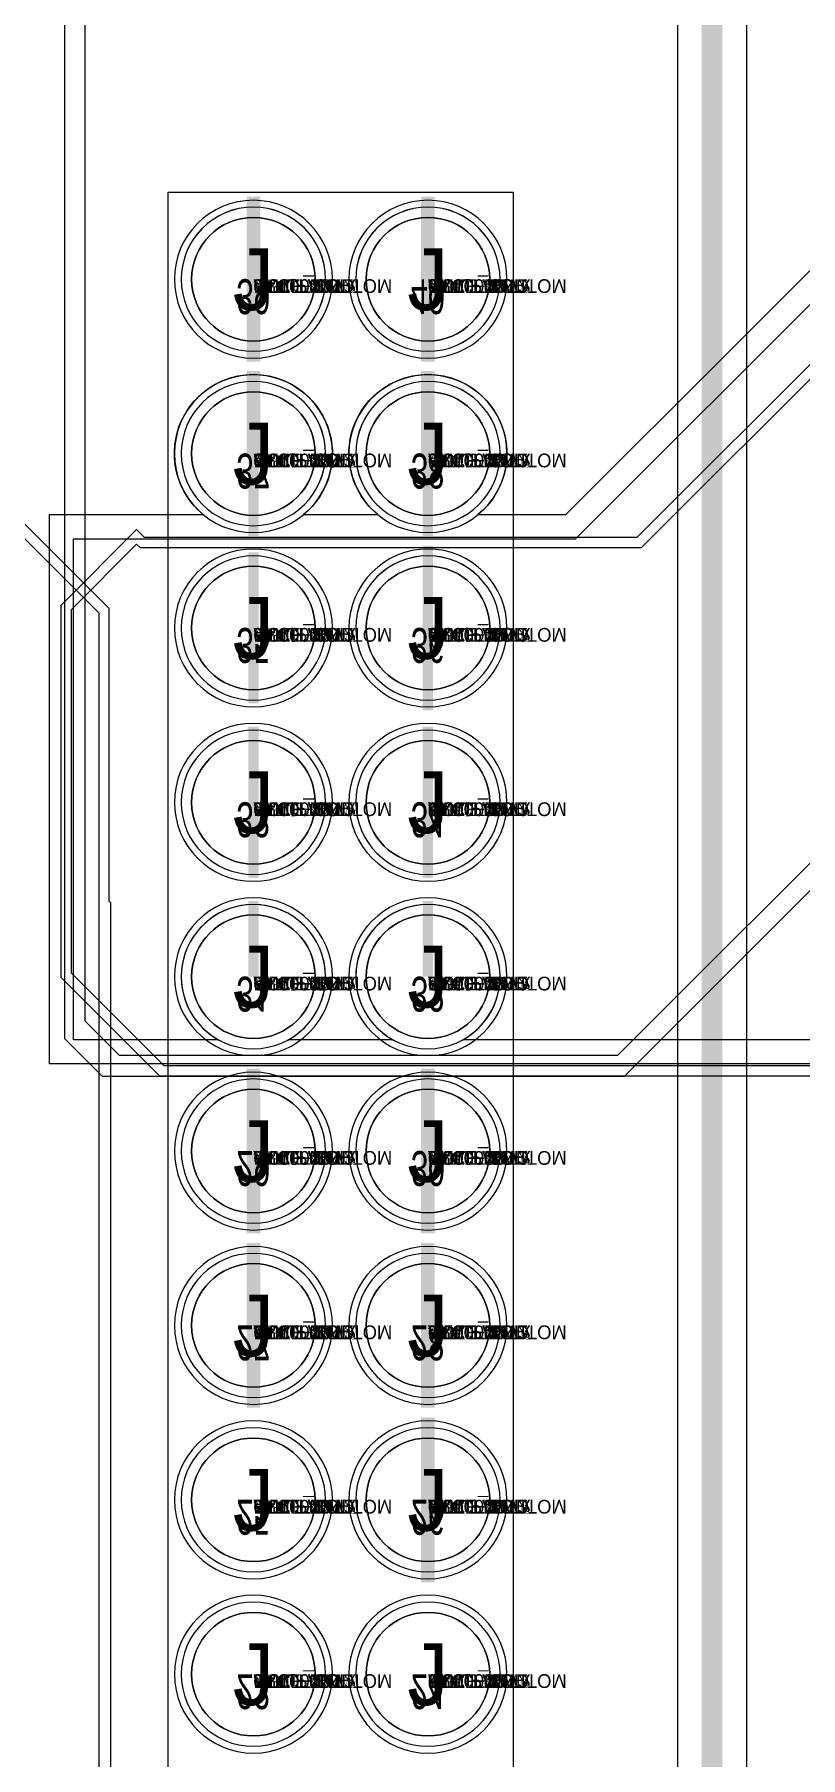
# Model space of a CAD drawing. Extents: x 0 to 323, y 0 to 320.
# Drawn here: x 158.33 to 169.48, y 186.53 to 211.63 of the extents above; entities that cross this region are included whole.
import ezdxf
from ezdxf.enums import TextEntityAlignment as Align

# ---------------------------------------------------------------- set-up
doc = ezdxf.new("R2010")
doc.units = 0
doc.header["$MEASUREMENT"] = 0
doc.layers.get('0').update_dxf_attribs({"linetype": 'CONTINUOUS'})
for name, color, linetype in [('CDN_FIGURES', 7, 'CONTINUOUS'), ('ETCH_BOTTOM', 7, 'CONTINUOUS'), ('ETCH_GND', 3, 'CONTINUOUS'), ('ETCH_INT1', 4, 'CONTINUOUS'), ('ETCH_INT2', 5, 'CONTINUOUS'), ('ETCH_PWR', 6, 'CONTINUOUS'), ('ETCH_TOP', 2, 'CONTINUOUS'), ('MANUFACTURING_NCLEGEND-1-6', 8, 'CONTINUOUS'), ('PACKAGE_GEOMETRY_ASSEMBLY_TOP', 11, 'CONTINUOUS'), ('PACKAGE_GEOMETRY_PIN_NUMBER', 9, 'CONTINUOUS')]:
    doc.layers.add(name, color=color, linetype=linetype)

# ---------------------------------------------------------------- blocks, each defined once
blk = doc.blocks.new('PAD_INFO')
for tag in ['SHAPE_TYPE', 'PAD_HEIGHT', 'PAD_LAYER', 'PAD_TYPE', 'PAD_WIDTH']:
    blk.add_attdef(tag, (0, 0), '', height=0.2)
at = {"flags": 2}
blk.add_attdef('CDN_TYPE', (0, 0), '', height=0.2, dxfattribs=at)
blk = doc.blocks.new('DRILL_INFO')
at = {"flags": 2}
blk.add_attdef('CDN_TYPE', (0, 0), '', height=0.2, dxfattribs=at)
for tag in ['FSHAPE', 'FCHAR', 'DRILL_HEIGHT', 'DIAMETER', 'PLATED', 'DRILL_WIDTH']:
    blk.add_attdef(tag, (0, 0), '', height=0.2)
blk = doc.blocks.new('CR1800X1200TH')
at = {"layer": 'ETCH_BOTTOM'}
blk.add_circle((0, 0), 0.9, dxfattribs=at)
at = {"layer": 'ETCH_GND'}
blk.add_circle((0, 0), 0.9, dxfattribs=at)
at = {"layer": 'ETCH_INT1'}
blk.add_circle((0, 0), 0.9, dxfattribs=at)
at = {"layer": 'ETCH_INT2'}
blk.add_circle((0, 0), 0.9, dxfattribs=at)
at = {"layer": 'ETCH_PWR'}
blk.add_circle((0, 0), 0.9, dxfattribs=at)
at = {"layer": 'ETCH_TOP'}
blk.add_circle((0, 0), 0.9, dxfattribs=at)
ref = blk.add_blockref('PAD_INFO', (0, 0))
ref.add_attrib('PAD_LAYER', 'ETCH_TOP', (0, 0), dxfattribs={"height": 0.2})
ref.add_attrib('SHAPE_TYPE', 'NULL', (0, 0), dxfattribs={"height": 0.2})
ref.add_attrib('PAD_TYPE', 'ANTIPAD', (0, 0), dxfattribs={"height": 0.2})
ref.add_attrib('PAD_WIDTH', '0.000000', (0, 0), dxfattribs={"height": 0.2})
ref.add_attrib('PAD_HEIGHT', '0.000000', (0, 0), dxfattribs={"height": 0.2})
ref = blk.add_blockref('PAD_INFO', (0, 0))
ref.add_attrib('PAD_LAYER', 'ETCH_GND', (0, 0), dxfattribs={"height": 0.2})
ref.add_attrib('SHAPE_TYPE', 'NULL', (0, 0), dxfattribs={"height": 0.2})
ref.add_attrib('PAD_TYPE', 'ANTIPAD', (0, 0), dxfattribs={"height": 0.2})
ref.add_attrib('PAD_WIDTH', '0.000000', (0, 0), dxfattribs={"height": 0.2})
ref.add_attrib('PAD_HEIGHT', '0.000000', (0, 0), dxfattribs={"height": 0.2})
ref = blk.add_blockref('PAD_INFO', (0, 0))
ref.add_attrib('PAD_LAYER', 'ETCH_INT1', (0, 0), dxfattribs={"height": 0.2})
ref.add_attrib('SHAPE_TYPE', 'NULL', (0, 0), dxfattribs={"height": 0.2})
ref.add_attrib('PAD_TYPE', 'ANTIPAD', (0, 0), dxfattribs={"height": 0.2})
ref.add_attrib('PAD_WIDTH', '0.000000', (0, 0), dxfattribs={"height": 0.2})
ref.add_attrib('PAD_HEIGHT', '0.000000', (0, 0), dxfattribs={"height": 0.2})
ref = blk.add_blockref('PAD_INFO', (0, 0))
ref.add_attrib('PAD_LAYER', 'ETCH_INT2', (0, 0), dxfattribs={"height": 0.2})
ref.add_attrib('SHAPE_TYPE', 'NULL', (0, 0), dxfattribs={"height": 0.2})
ref.add_attrib('PAD_TYPE', 'ANTIPAD', (0, 0), dxfattribs={"height": 0.2})
ref.add_attrib('PAD_WIDTH', '0.000000', (0, 0), dxfattribs={"height": 0.2})
ref.add_attrib('PAD_HEIGHT', '0.000000', (0, 0), dxfattribs={"height": 0.2})
ref = blk.add_blockref('PAD_INFO', (0, 0))
ref.add_attrib('PAD_LAYER', 'ETCH_PWR', (0, 0), dxfattribs={"height": 0.2})
ref.add_attrib('SHAPE_TYPE', 'NULL', (0, 0), dxfattribs={"height": 0.2})
ref.add_attrib('PAD_TYPE', 'ANTIPAD', (0, 0), dxfattribs={"height": 0.2})
ref.add_attrib('PAD_WIDTH', '0.000000', (0, 0), dxfattribs={"height": 0.2})
ref.add_attrib('PAD_HEIGHT', '0.000000', (0, 0), dxfattribs={"height": 0.2})
ref = blk.add_blockref('PAD_INFO', (0, 0))
ref.add_attrib('PAD_LAYER', 'ETCH_BOTTOM', (0, 0), dxfattribs={"height": 0.2})
ref.add_attrib('SHAPE_TYPE', 'NULL', (0, 0), dxfattribs={"height": 0.2})
ref.add_attrib('PAD_TYPE', 'ANTIPAD', (0, 0), dxfattribs={"height": 0.2})
ref.add_attrib('PAD_WIDTH', '0.000000', (0, 0), dxfattribs={"height": 0.2})
ref.add_attrib('PAD_HEIGHT', '0.000000', (0, 0), dxfattribs={"height": 0.2})
ref = blk.add_blockref('DRILL_INFO', (0, 0))
ref.add_attrib('DIAMETER', '1.200000', (0, 0), dxfattribs={"height": 0.2})
ref.add_attrib('PLATED', 'PLATED', (0, 0), dxfattribs={"height": 0.2})
ref.add_attrib('FSHAPE', 'CIRCLE', (0, 0), dxfattribs={"height": 0.2})
ref.add_attrib('FCHAR', 'J', (0, 0), dxfattribs={"height": 0.2})
ref.add_attrib('DRILL_WIDTH', '1.800000', (0, 0), dxfattribs={"height": 0.2})
ref.add_attrib('DRILL_HEIGHT', '1.800000', (0, 0), dxfattribs={"height": 0.2})
ref = blk.add_blockref('PAD_INFO', (0, 0))
ref.add_attrib('PAD_LAYER', 'ETCH_TOP', (0, 0), dxfattribs={"height": 0.2})
ref.add_attrib('SHAPE_TYPE', 'NULL', (0, 0), dxfattribs={"height": 0.2})
ref.add_attrib('PAD_TYPE', 'THERMAL', (0, 0), dxfattribs={"height": 0.2})
ref.add_attrib('PAD_WIDTH', '0.000000', (0, 0), dxfattribs={"height": 0.2})
ref.add_attrib('PAD_HEIGHT', '0.000000', (0, 0), dxfattribs={"height": 0.2})
ref = blk.add_blockref('PAD_INFO', (0, 0))
ref.add_attrib('PAD_LAYER', 'ETCH_GND', (0, 0), dxfattribs={"height": 0.2})
ref.add_attrib('SHAPE_TYPE', 'NULL', (0, 0), dxfattribs={"height": 0.2})
ref.add_attrib('PAD_TYPE', 'THERMAL', (0, 0), dxfattribs={"height": 0.2})
ref.add_attrib('PAD_WIDTH', '0.000000', (0, 0), dxfattribs={"height": 0.2})
ref.add_attrib('PAD_HEIGHT', '0.000000', (0, 0), dxfattribs={"height": 0.2})
ref = blk.add_blockref('PAD_INFO', (0, 0))
ref.add_attrib('PAD_LAYER', 'ETCH_INT1', (0, 0), dxfattribs={"height": 0.2})
ref.add_attrib('SHAPE_TYPE', 'NULL', (0, 0), dxfattribs={"height": 0.2})
ref.add_attrib('PAD_TYPE', 'THERMAL', (0, 0), dxfattribs={"height": 0.2})
ref.add_attrib('PAD_WIDTH', '0.000000', (0, 0), dxfattribs={"height": 0.2})
ref.add_attrib('PAD_HEIGHT', '0.000000', (0, 0), dxfattribs={"height": 0.2})
ref = blk.add_blockref('PAD_INFO', (0, 0))
ref.add_attrib('PAD_LAYER', 'ETCH_INT2', (0, 0), dxfattribs={"height": 0.2})
ref.add_attrib('SHAPE_TYPE', 'NULL', (0, 0), dxfattribs={"height": 0.2})
ref.add_attrib('PAD_TYPE', 'THERMAL', (0, 0), dxfattribs={"height": 0.2})
ref.add_attrib('PAD_WIDTH', '0.000000', (0, 0), dxfattribs={"height": 0.2})
ref.add_attrib('PAD_HEIGHT', '0.000000', (0, 0), dxfattribs={"height": 0.2})
ref = blk.add_blockref('PAD_INFO', (0, 0))
ref.add_attrib('PAD_LAYER', 'ETCH_PWR', (0, 0), dxfattribs={"height": 0.2})
ref.add_attrib('SHAPE_TYPE', 'NULL', (0, 0), dxfattribs={"height": 0.2})
ref.add_attrib('PAD_TYPE', 'THERMAL', (0, 0), dxfattribs={"height": 0.2})
ref.add_attrib('PAD_WIDTH', '0.000000', (0, 0), dxfattribs={"height": 0.2})
ref.add_attrib('PAD_HEIGHT', '0.000000', (0, 0), dxfattribs={"height": 0.2})
ref = blk.add_blockref('PAD_INFO', (0, 0))
ref.add_attrib('PAD_LAYER', 'ETCH_BOTTOM', (0, 0), dxfattribs={"height": 0.2})
ref.add_attrib('SHAPE_TYPE', 'NULL', (0, 0), dxfattribs={"height": 0.2})
ref.add_attrib('PAD_TYPE', 'THERMAL', (0, 0), dxfattribs={"height": 0.2})
ref.add_attrib('PAD_WIDTH', '0.000000', (0, 0), dxfattribs={"height": 0.2})
ref.add_attrib('PAD_HEIGHT', '0.000000', (0, 0), dxfattribs={"height": 0.2})
ref = blk.add_blockref('PAD_INFO', (0, 0))
ref.add_attrib('PAD_LAYER', 'ETCH_TOP', (0, 0), dxfattribs={"height": 0.2})
ref.add_attrib('SHAPE_TYPE', 'CIRCLE', (0, 0), dxfattribs={"height": 0.2})
ref.add_attrib('PAD_TYPE', 'REGULAR', (0, 0), dxfattribs={"height": 0.2})
ref.add_attrib('PAD_WIDTH', '1.800000', (0, 0), dxfattribs={"height": 0.2})
ref.add_attrib('PAD_HEIGHT', '1.800000', (0, 0), dxfattribs={"height": 0.2})
ref = blk.add_blockref('PAD_INFO', (0, 0))
ref.add_attrib('PAD_LAYER', 'ETCH_GND', (0, 0), dxfattribs={"height": 0.2})
ref.add_attrib('SHAPE_TYPE', 'CIRCLE', (0, 0), dxfattribs={"height": 0.2})
ref.add_attrib('PAD_TYPE', 'REGULAR', (0, 0), dxfattribs={"height": 0.2})
ref.add_attrib('PAD_WIDTH', '1.800000', (0, 0), dxfattribs={"height": 0.2})
ref.add_attrib('PAD_HEIGHT', '1.800000', (0, 0), dxfattribs={"height": 0.2})
ref = blk.add_blockref('PAD_INFO', (0, 0))
ref.add_attrib('PAD_LAYER', 'ETCH_INT1', (0, 0), dxfattribs={"height": 0.2})
ref.add_attrib('SHAPE_TYPE', 'CIRCLE', (0, 0), dxfattribs={"height": 0.2})
ref.add_attrib('PAD_TYPE', 'REGULAR', (0, 0), dxfattribs={"height": 0.2})
ref.add_attrib('PAD_WIDTH', '1.800000', (0, 0), dxfattribs={"height": 0.2})
ref.add_attrib('PAD_HEIGHT', '1.800000', (0, 0), dxfattribs={"height": 0.2})
ref = blk.add_blockref('PAD_INFO', (0, 0))
ref.add_attrib('PAD_LAYER', 'ETCH_INT2', (0, 0), dxfattribs={"height": 0.2})
ref.add_attrib('SHAPE_TYPE', 'CIRCLE', (0, 0), dxfattribs={"height": 0.2})
ref.add_attrib('PAD_TYPE', 'REGULAR', (0, 0), dxfattribs={"height": 0.2})
ref.add_attrib('PAD_WIDTH', '1.800000', (0, 0), dxfattribs={"height": 0.2})
ref.add_attrib('PAD_HEIGHT', '1.800000', (0, 0), dxfattribs={"height": 0.2})
ref = blk.add_blockref('PAD_INFO', (0, 0))
ref.add_attrib('PAD_LAYER', 'ETCH_PWR', (0, 0), dxfattribs={"height": 0.2})
ref.add_attrib('SHAPE_TYPE', 'CIRCLE', (0, 0), dxfattribs={"height": 0.2})
ref.add_attrib('PAD_TYPE', 'REGULAR', (0, 0), dxfattribs={"height": 0.2})
ref.add_attrib('PAD_WIDTH', '1.800000', (0, 0), dxfattribs={"height": 0.2})
ref.add_attrib('PAD_HEIGHT', '1.800000', (0, 0), dxfattribs={"height": 0.2})
ref = blk.add_blockref('PAD_INFO', (0, 0))
ref.add_attrib('PAD_LAYER', 'ETCH_BOTTOM', (0, 0), dxfattribs={"height": 0.2})
ref.add_attrib('SHAPE_TYPE', 'CIRCLE', (0, 0), dxfattribs={"height": 0.2})
ref.add_attrib('PAD_TYPE', 'REGULAR', (0, 0), dxfattribs={"height": 0.2})
ref.add_attrib('PAD_WIDTH', '1.800000', (0, 0), dxfattribs={"height": 0.2})
ref.add_attrib('PAD_HEIGHT', '1.800000', (0, 0), dxfattribs={"height": 0.2})
for tag in ['CDN_TYPE', 'PIN']:
    blk.add_attdef(tag, (0, 0), '', height=0.2)
at = {"flags": 2}
for tag in ['PSTKNAME', 'BBV']:
    blk.add_attdef(tag, (0, 0), '', height=0.2, dxfattribs=at)
blk = doc.blocks.new('F562')
at = {"layer": 'PACKAGE_GEOMETRY_ASSEMBLY_TOP'}
blk.add_lwpolyline([(-1.24, -49.53), (3.78, -49.53), (3.78, 1.27), (-1.24, 1.27)], close=True, dxfattribs=at)
at = {"layer": 'ETCH_TOP'}
for p in [(0, -48.26), (0, -45.72), (0, -43.18), (0, -40.64), (0, -38.1), (0, -35.56), (0, -33.02), (0, -30.48), (0, -27.94), (2.54, -48.26), (2.54, -45.72), (2.54, -43.18), (2.54, -40.64), (2.54, -38.1), (2.54, -35.56), (2.54, -33.02), (2.54, -30.48), (2.54, -27.94)]:
    blk.add_blockref('CR1800X1200TH', p, dxfattribs=at)
at = {"flags": 2}
for tag in ['SYMBOL_TYPE', 'CDN_TYPE', 'REFDES']:
    blk.add_attdef(tag, (0, 0), '', height=0.2, dxfattribs=at)
blk = doc.blocks.new('FIGURE_CIRCLE')
at = {"layer": 'CDN_FIGURES'}
blk.add_circle((0, 0), 0.5, dxfattribs=at)

msp = doc.modelspace()

# ---------------------------------------------------------------- linework, layer by layer
at = {"layer": 'ETCH_BOTTOM'}
for points in [[(166.058, 204.636), (173.583, 212.16), (173.583, 229.14), (174.298, 229.856), (175.284, 229.856, -2.79992), (176.741, 229.856), (177.824, 229.856, -2.79992), (179.281, 229.856), (180.108, 229.856), (182.603, 227.36), (182.603, 206.94), (172.298, 196.635), (158.543, 196.635), (158.543, 204.636), (160.784, 204.636, -2.79992), (162.241, 204.636), (163.324, 204.636, -2.79992), (164.781, 204.636)], [(158.893, 196.985), (158.893, 204.285), (166.203, 204.285), (173.933, 212.015), (173.933, 228.995), (174.443, 229.505), (179.963, 229.505), (182.253, 227.215), (182.253, 207.085), (172.153, 196.985), (164.559, 196.985, 3.891199), (163.546, 196.985), (162.019, 196.985, 3.891199), (161.006, 196.985)], [(162.663, 208.065, 1), (160.363, 208.065, 1)], [(165.203, 208.065, 1), (162.903, 208.065, 1)], [(162.563, 202.985, 1), (160.463, 202.985, 1)], [(165.103, 202.985, 1), (163.003, 202.985, 1)], [(162.563, 200.445, 1), (160.463, 200.445, 1)], [(165.103, 200.445, 1), (163.003, 200.445, 1)], [(162.663, 195.365, 1), (160.363, 195.365, 1)], [(165.203, 195.365, 1), (162.903, 195.365, 1)], [(162.663, 192.825, 1), (160.363, 192.825, 1)], [(165.203, 192.825, 1), (162.903, 192.825, 1)], [(162.663, 190.285, 1), (160.363, 190.285, 1)], [(165.203, 190.285, 1), (162.903, 190.285, 1)], [(162.663, 187.745, 1), (160.363, 187.745, 1)], [(165.203, 187.745, 1), (162.903, 187.745, 1)]]:
    msp.add_lwpolyline(points, format="xyb", close=True, dxfattribs=at)
for points in [[(161.513, 208.065, 0.2, 0.2, 0), (161.513, 209.266, 0.2, 0.2, 0)], [(164.053, 208.065, 0.2, 0.2, 0), (164.053, 209.266, 0.2, 0.2, 0)], [(161.513, 206.865, 0.2, 0.2, 0), (161.513, 208.065, 0.2, 0.2, 0)], [(164.053, 206.865, 0.2, 0.2, 0), (164.053, 208.065, 0.2, 0.2, 0)], [(161.513, 205.525, 0.2, 0.2, 0), (161.513, 206.726, 0.2, 0.2, 0)], [(164.053, 205.525, 0.2, 0.2, 0), (164.053, 206.726, 0.2, 0.2, 0)], [(161.513, 202.985, 0.15, 0.15, 0), (161.513, 204.086, 0.15, 0.15, 0)], [(161.513, 201.885, 0.15, 0.15, 0), (161.513, 202.985, 0.15, 0.15, 0)], [(161.513, 200.445, 0.15, 0.15, 0), (161.513, 201.546, 0.15, 0.15, 0)], [(164.053, 200.445, 0.15, 0.15, 0), (164.053, 201.546, 0.15, 0.15, 0)], [(161.513, 199.345, 0.15, 0.15, 0), (161.513, 200.445, 0.15, 0.15, 0)], [(164.053, 199.345, 0.15, 0.15, 0), (164.053, 200.445, 0.15, 0.15, 0)], [(161.513, 197.905, 0.15, 0.15, 0), (161.513, 199.006, 0.15, 0.15, 0)], [(164.053, 197.905, 0.15, 0.15, 0), (164.053, 199.006, 0.15, 0.15, 0)], [(161.513, 195.365, 0.2, 0.2, 0), (161.513, 196.566, 0.2, 0.2, 0)], [(164.053, 195.365, 0.2, 0.2, 0), (164.053, 196.566, 0.2, 0.2, 0)], [(161.513, 194.165, 0.2, 0.2, 0), (161.513, 195.365, 0.2, 0.2, 0)], [(164.053, 194.165, 0.2, 0.2, 0), (164.053, 195.365, 0.2, 0.2, 0)], [(161.513, 192.825, 0.2, 0.2, 0), (161.513, 194.026, 0.2, 0.2, 0)], [(164.053, 192.825, 0.2, 0.2, 0), (164.053, 194.026, 0.2, 0.2, 0)], [(161.513, 191.625, 0.2, 0.2, 0), (161.513, 192.825, 0.2, 0.2, 0)], [(164.053, 191.625, 0.2, 0.2, 0), (164.053, 192.825, 0.2, 0.2, 0)], [(164.053, 190.285, 0.2, 0.2, 0), (164.053, 191.486, 0.2, 0.2, 0)], [(164.053, 189.085, 0.2, 0.2, 0), (164.053, 190.285, 0.2, 0.2, 0)]]:
    msp.add_lwpolyline(points, format="xyseb", dxfattribs=at)
at = {"layer": 'ETCH_GND'}
for points in [[(162.563, 202.985, 1), (160.463, 202.985, 1)], [(162.563, 200.445, 1), (160.463, 200.445, 1)], [(165.103, 200.445, 1), (163.003, 200.445, 1)], [(162.563, 197.905, 1), (160.463, 197.905, 1)], [(165.103, 197.905, 1), (163.003, 197.905, 1)], [(162.563, 190.285, 1), (160.463, 190.285, 1)], [(162.563, 187.745, 1), (160.463, 187.745, 1)], [(165.103, 187.745, 1), (163.003, 187.745, 1)]]:
    msp.add_lwpolyline(points, format="xyb", close=True, dxfattribs=at)
at = {"layer": 'ETCH_INT1'}
for points in [[(160.15, 196.455), (158.713, 197.893), (158.713, 203.318), (159.813, 204.418), (159.925, 204.306), (167.1, 204.306), (172.813, 210.018), (172.813, 225.218), (174.65, 227.056), (179.925, 227.056), (180.813, 226.168), (180.813, 207.293), (169.975, 196.455)], [(180.663, 207.355), (169.913, 196.605), (160.213, 196.605), (158.863, 197.955), (158.863, 203.255), (159.813, 204.205), (159.863, 204.155), (167.163, 204.155), (172.963, 209.955), (172.963, 225.155), (174.713, 226.905), (179.863, 226.905), (180.663, 226.105)]]:
    msp.add_lwpolyline(points, close=True, dxfattribs=at)
for points in [[(162.563, 208.065, 1), (160.463, 208.065, 1)], [(165.103, 208.065, 1), (163.003, 208.065, 1)], [(162.563, 205.525, 1), (160.463, 205.525, 1)], [(165.103, 205.525, 1), (163.003, 205.525, 1)], [(164.053, 204.036, 1), (164.053, 201.935, 1)], [(162.563, 195.365, 1), (160.463, 195.365, 1)], [(165.103, 195.365, 1), (163.003, 195.365, 1)], [(162.563, 192.825, 1), (160.463, 192.825, 1)], [(165.103, 192.825, 1), (163.003, 192.825, 1)], [(165.103, 190.285, 1), (163.003, 190.285, 1)]]:
    msp.add_lwpolyline(points, format="xyb", close=True, dxfattribs=at)
at = {"layer": 'ETCH_INT2'}
msp.add_lwpolyline([(159.563, 196.755), (159.063, 197.255), (159.063, 215.905), (172.313, 229.155), (182.063, 229.155), (182.063, 212.005), (166.813, 196.755)], close=True, dxfattribs=at)
msp.add_lwpolyline([(158.763, 216.005), (158.763, 197.005), (159.313, 196.455), (166.913, 196.455), (182.363, 211.905)], dxfattribs=at)
for points in [[(161.513, 209.116, 1), (161.513, 207.015, 1)], [(164.053, 209.116, 1), (164.053, 207.015, 1)], [(161.513, 206.576, 1), (161.513, 204.475, 1)], [(164.053, 206.576, 1), (164.053, 204.475, 1)], [(164.053, 204.036, 1), (164.053, 201.935, 1)], [(162.563, 195.365, 1), (160.463, 195.365, 1)], [(165.103, 195.365, 1), (163.003, 195.365, 1)], [(162.563, 192.825, 1), (160.463, 192.825, 1)], [(165.103, 192.825, 1), (163.003, 192.825, 1)], [(162.563, 190.285, 1), (160.463, 190.285, 1)], [(165.103, 190.285, 1), (163.003, 190.285, 1)], [(162.563, 187.745, 1), (160.463, 187.745, 1)], [(165.103, 187.745, 1), (163.003, 187.745, 1)]]:
    msp.add_lwpolyline(points, format="xyb", close=True, dxfattribs=at)
at = {"layer": 'ETCH_PWR'}
msp.add_lwpolyline([(181.213, 250.455), (181.213, 187.606, 0.333511), (181.213, 187.005), (181.213, 184.583, 0.73386), (181.213, 183.628), (181.213, 179.706, 0.333511), (181.213, 179.105), (181.213, 174.805), (179.413, 173.005), (177.421, 173.005, 0.654735), (176.504, 173.005), (166.713, 173.005), (166.113, 173.605), (165.525, 173.605), (165.425, 173.706), (159.413, 173.706), (159.413, 173.806), (159.438, 173.83), (159.438, 198.98), (159.413, 199.005), (159.413, 203.268), (152.746, 209.935, 0.268308)], format="xyb", dxfattribs=at)
msp.add_lwpolyline([(152.868, 209.6), (159.263, 203.205), (159.263, 173.555)], dxfattribs=at)
for points in [[(162.563, 208.065, 1), (160.463, 208.065, 1)], [(165.103, 208.065, 1), (163.003, 208.065, 1)], [(162.563, 205.525, 1), (160.463, 205.525, 1)], [(165.103, 205.525, 1), (163.003, 205.525, 1)], [(162.563, 202.985, 1), (160.463, 202.985, 1)], [(165.103, 202.985, 1), (163.003, 202.985, 1)], [(162.563, 200.445, 1), (160.463, 200.445, 1)], [(165.103, 200.445, 1), (163.003, 200.445, 1)], [(162.563, 197.905, 1), (160.463, 197.905, 1)], [(165.103, 197.905, 1), (163.003, 197.905, 1)], [(162.563, 195.365, 1), (160.463, 195.365, 1)], [(165.103, 195.365, 1), (163.003, 195.365, 1)], [(162.563, 192.825, 1), (160.463, 192.825, 1)], [(165.103, 192.825, 1), (163.003, 192.825, 1)], [(162.563, 190.285, 1), (160.463, 190.285, 1)], [(165.103, 190.285, 1), (163.003, 190.285, 1)], [(162.563, 187.745, 1), (160.463, 187.745, 1)], [(165.103, 187.745, 1), (163.003, 187.745, 1)]]:
    msp.add_lwpolyline(points, format="xyb", close=True, dxfattribs=at)
at = {"layer": 'ETCH_TOP'}
for points in [[(161.713, 247.055, 0.3, 0.3, 0), (161.713, 247.805, 0.3, 0.3, 0), (164.982, 247.805, 0.3, 0.3, 0), (168.188, 244.6, 0.3, 0.3, 0), (168.188, 185.28, 0.3, 0.3, 0), (171.138, 185.28, 0.3, 0.3, 0), (173.563, 182.855, 0.3, 0.3, 0), (173.563, 179.905, 0.3, 0.3, 0), (174.813, 178.655, 0.3, 0.3, 0)], [(161.513, 208.065, 0.15, 0.15, 0), (161.513, 209.266, 0.15, 0.15, 0)], [(164.053, 208.065, 0.15, 0.15, 0), (164.053, 209.266, 0.15, 0.15, 0)], [(161.513, 206.865, 0.15, 0.15, 0), (161.513, 208.065, 0.15, 0.15, 0)], [(164.053, 206.865, 0.15, 0.15, 0), (164.053, 208.065, 0.15, 0.15, 0)], [(161.513, 205.525, 0.15, 0.15, 0), (161.513, 206.726, 0.15, 0.15, 0)], [(164.053, 205.525, 0.15, 0.15, 0), (164.053, 206.726, 0.15, 0.15, 0)], [(161.513, 204.325, 0.15, 0.15, 0), (161.513, 205.525, 0.15, 0.15, 0)], [(164.053, 204.325, 0.15, 0.15, 0), (164.053, 205.525, 0.15, 0.15, 0)], [(164.053, 202.985, 0.15, 0.15, 0), (164.053, 204.186, 0.15, 0.15, 0)], [(164.053, 201.785, 0.15, 0.15, 0), (164.053, 202.985, 0.15, 0.15, 0)], [(161.513, 195.365, 0.15, 0.15, 0), (161.513, 196.566, 0.15, 0.15, 0)], [(164.053, 195.365, 0.15, 0.15, 0), (164.053, 196.566, 0.15, 0.15, 0)], [(161.513, 194.165, 0.15, 0.15, 0), (161.513, 195.365, 0.15, 0.15, 0)], [(164.053, 194.165, 0.15, 0.15, 0), (164.053, 195.365, 0.15, 0.15, 0)], [(161.513, 192.825, 0.15, 0.15, 0), (161.513, 194.026, 0.15, 0.15, 0)], [(164.053, 192.825, 0.15, 0.15, 0), (164.053, 194.026, 0.15, 0.15, 0)], [(161.513, 191.625, 0.15, 0.15, 0), (161.513, 192.825, 0.15, 0.15, 0)], [(164.053, 191.625, 0.15, 0.15, 0), (164.053, 192.825, 0.15, 0.15, 0)], [(164.053, 190.285, 0.15, 0.15, 0), (164.053, 191.486, 0.15, 0.15, 0)], [(164.053, 189.085, 0.15, 0.15, 0), (164.053, 190.285, 0.15, 0.15, 0)]]:
    msp.add_lwpolyline(points, format="xyseb", dxfattribs=at)
for points in [[(168.688, 244.807), (168.688, 185.781)], [(167.688, 184.78), (167.688, 244.393)]]:
    msp.add_lwpolyline(points, dxfattribs=at)
for points in [[(162.663, 208.065, 1), (160.363, 208.065, 1)], [(165.203, 208.065, 1), (162.903, 208.065, 1)], [(162.663, 205.525, 1), (160.363, 205.525, 1)], [(165.203, 205.525, 1), (162.903, 205.525, 1)], [(162.663, 202.985, 1), (160.363, 202.985, 1)], [(165.203, 202.985, 1), (162.903, 202.985, 1)], [(162.663, 200.445, 1), (160.363, 200.445, 1)], [(165.203, 200.445, 1), (162.903, 200.445, 1)], [(162.663, 197.905, 1), (160.363, 197.905, 1)], [(165.203, 197.905, 1), (162.903, 197.905, 1)], [(162.663, 195.365, 1), (160.363, 195.365, 1)], [(165.203, 195.365, 1), (162.903, 195.365, 1)], [(162.663, 192.825, 1), (160.363, 192.825, 1)], [(165.203, 192.825, 1), (162.903, 192.825, 1)], [(162.663, 190.285, 1), (160.363, 190.285, 1)], [(165.203, 190.285, 1), (162.903, 190.285, 1)], [(162.663, 187.745, 1), (160.363, 187.745, 1)], [(165.203, 187.745, 1), (162.903, 187.745, 1)]]:
    msp.add_lwpolyline(points, format="xyb", close=True, dxfattribs=at)

# ---------------------------------------------------------------- block references
at = {"xscale": -1, "rotation": 180}
msp.add_blockref('F562', (161.513, 159.805), dxfattribs=at)
at = {"layer": 'MANUFACTURING_NCLEGEND-1-6', "xscale": 1.8, "yscale": 1.8}
for p in [(161.513, 208.065), (164.053, 208.065), (161.513, 205.525), (164.053, 205.525), (161.513, 202.985), (164.053, 202.985), (161.513, 200.445), (164.053, 200.445), (161.513, 197.905), (164.053, 197.905), (161.513, 195.365), (164.053, 195.365), (161.513, 192.825), (164.053, 192.825), (161.513, 190.285), (164.053, 190.285), (161.513, 187.745), (164.053, 187.745)]:
    msp.add_blockref('FIGURE_CIRCLE', p, dxfattribs=at)

# ---------------------------------------------------------------- texts
at = {"layer": 'MANUFACTURING_NCLEGEND-1-6'}
for p in [(161.513, 208.065), (164.053, 208.065), (161.513, 205.525), (164.053, 205.525), (161.513, 202.985), (164.053, 202.985), (161.513, 200.445), (164.053, 200.445), (161.513, 197.905), (164.053, 197.905), (161.513, 195.365), (164.053, 195.365), (161.513, 192.825), (164.053, 192.825), (161.513, 190.285), (164.053, 190.285), (161.513, 187.745), (164.053, 187.745)]:
    msp.add_text('J', height=0.9, dxfattribs=at).set_placement(p, align=Align.MIDDLE_CENTER)
at = {"layer": 'PACKAGE_GEOMETRY_PIN_NUMBER', "text_generation_flag": 2, "width": 0.649606}
for s, p in [('39', (161.513, 208.065)), ('40', (164.053, 208.065)), ('37', (161.513, 205.525)), ('38', (164.053, 205.525)), ('35', (161.513, 202.985)), ('36', (164.053, 202.985)), ('33', (161.513, 200.445)), ('34', (164.053, 200.445)), ('31', (161.513, 197.905)), ('32', (164.053, 197.905)), ('29', (161.513, 195.365)), ('30', (164.053, 195.365)), ('27', (161.513, 192.825)), ('28', (164.053, 192.825)), ('25', (161.513, 190.285)), ('26', (164.053, 190.285)), ('23', (161.513, 187.745)), ('24', (164.053, 187.745))]:
    msp.add_text(s, height=0.508, rotation=180, dxfattribs=at).set_placement(p, align=Align.CENTER)

doc.saveas('drawing.dxf')
